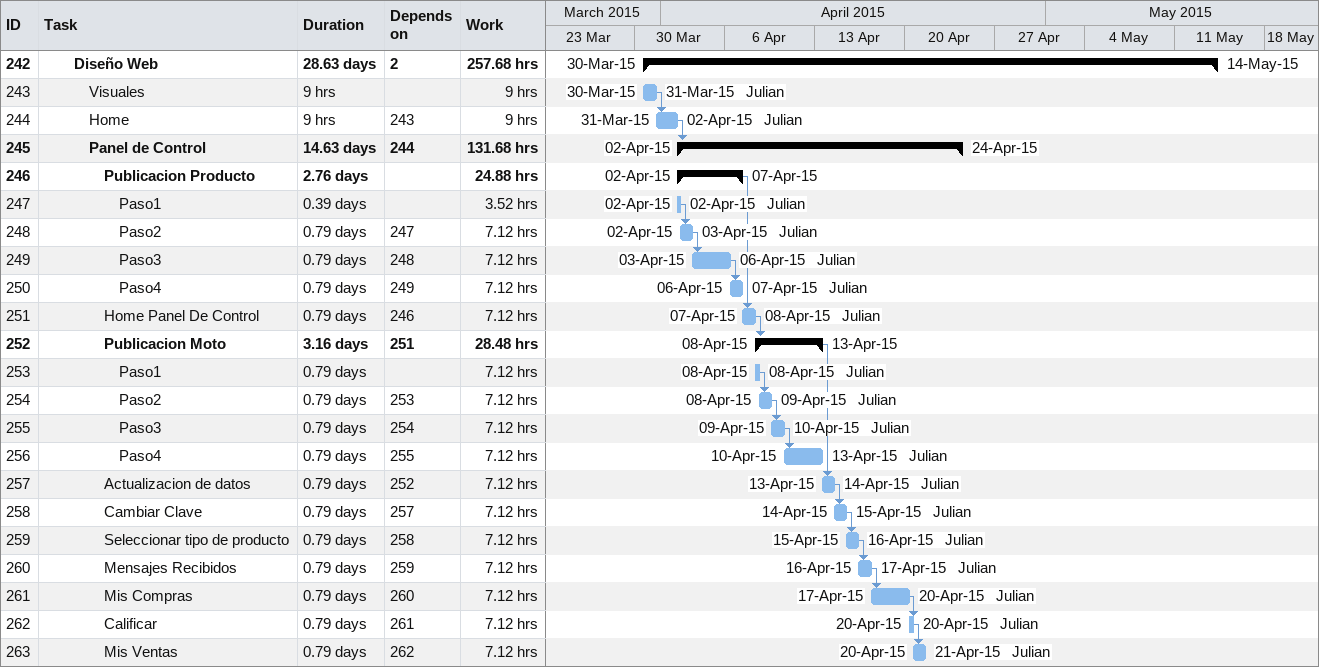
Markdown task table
| ID | Level | Task | Duration | Start | Finish | Predecessors | Resources | Work (h) |
|---|---|---|---|---|---|---|---|---|
| 242 | 3 | **Diseño Web** | 28.63d | 2015-03-30 | 2015-05-14 | 2 |  | 257.68 |
| 243 | 4 | Visuales | 9h | 2015-03-30 | 2015-03-31 |  | Julian | 9 |
| 244 | 4 | Home | 9h | 2015-03-31 | 2015-04-02 | 243 | Julian | 9 |
| 245 | 4 | **Panel de Control** | 14.63d | 2015-04-02 | 2015-04-24 | 244 |  | 131.68 |
| 246 | 5 | **Publicacion Producto** | 2.76d | 2015-04-02 | 2015-04-07 |  |  | 24.88 |
| 247 | 6 | Paso1 | 0.39d | 2015-04-02 | 2015-04-02 |  | Julian | 3.52 |
| 248 | 6 | Paso2 | 0.79d | 2015-04-02 | 2015-04-03 | 247 | Julian | 7.12 |
| 249 | 6 | Paso3 | 0.79d | 2015-04-03 | 2015-04-06 | 248 | Julian | 7.12 |
| 250 | 6 | Paso4 | 0.79d | 2015-04-06 | 2015-04-07 | 249 | Julian | 7.12 |
| 251 | 5 | Home Panel De Control | 0.79d | 2015-04-07 | 2015-04-08 | 246 | Julian | 7.12 |
| 252 | 5 | **Publicacion Moto** | 3.16d | 2015-04-08 | 2015-04-13 | 251 |  | 28.48 |
| 253 | 6 | Paso1 | 0.79d | 2015-04-08 | 2015-04-08 |  | Julian | 7.12 |
| 254 | 6 | Paso2 | 0.79d | 2015-04-08 | 2015-04-09 | 253 | Julian | 7.12 |
| 255 | 6 | Paso3 | 0.79d | 2015-04-09 | 2015-04-10 | 254 | Julian | 7.12 |
| 256 | 6 | Paso4 | 0.79d | 2015-04-10 | 2015-04-13 | 255 | Julian | 7.12 |
| 257 | 5 | Actualizacion de datos | 0.79d | 2015-04-13 | 2015-04-14 | 252 | Julian | 7.12 |
| 258 | 5 | Cambiar Clave | 0.79d | 2015-04-14 | 2015-04-15 | 257 | Julian | 7.12 |
| 259 | 5 | Seleccionar tipo de producto | 0.79d | 2015-04-15 | 2015-04-16 | 258 | Julian | 7.12 |
| 260 | 5 | Mensajes Recibidos | 0.79d | 2015-04-16 | 2015-04-17 | 259 | Julian | 7.12 |
| 261 | 5 | Mis Compras | 0.79d | 2015-04-17 | 2015-04-20 | 260 | Julian | 7.12 |
| 262 | 5 | Calificar | 0.79d | 2015-04-20 | 2015-04-20 | 261 | Julian | 7.12 |
| 263 | 5 | Mis Ventas | 0.79d | 2015-04-20 | 2015-04-21 | 262 | Julian | 7.12 |
